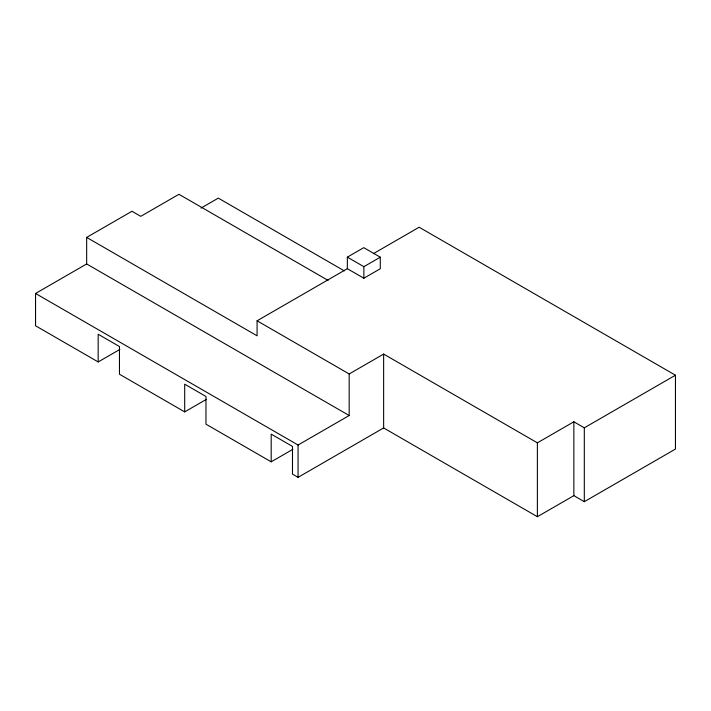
<?xml version="1.0" encoding="UTF-8"?>
<svg xmlns="http://www.w3.org/2000/svg" width="711" height="711" viewBox="0 0 711 711"><rect width="100%" height="100%" fill="white"/><g stroke="black" fill="none" stroke-linecap="round" stroke-linejoin="round"><path stroke-width="1.07" d="M86.662 237.412L257.08 335.805L257.08 320.794L349.181 373.968L349.181 415.517L86.662 263.959L86.662 237.412L131.953 211.256L140.76 216.34L178.95 194.29L328.064 280.383M119.883 349.412L98.18 361.943L35.55 325.78L35.55 293.465L86.662 263.959M201.026 208.092L218.295 198.12L344.32 270.882M347.341 268.687L347.341 257.142L363.765 247.659L380.287 257.204L380.287 268.749L363.863 278.223L347.341 268.687L257.08 320.794M373.311 253.694L419.152 227.227L675.45 375.204L675.45 449.068L584.309 501.69L573.857 495.656L537.383 516.71L383.638 427.942L298.069 477.348L292.479 474.113L292.479 446.419L271.193 434.128L271.193 461.83L292.896 449.299M347.341 257.142L363.863 266.678L380.287 257.204M98.18 361.943L98.18 334.241L119.466 346.533L119.466 374.226L184.691 411.882L206.394 399.351M349.181 373.968L383.638 354.078L537.383 442.837L573.857 421.783L584.309 427.818L675.45 375.204M35.55 293.465L298.069 445.024L349.181 415.517M271.193 461.83L205.968 424.174L205.968 396.471L184.691 384.18L184.691 411.882M584.309 427.818L584.309 501.69M573.857 421.783L573.857 495.656M537.383 442.837L537.383 516.71M383.638 354.078L383.638 427.942M363.863 266.678L363.863 278.223M298.069 445.024L298.069 477.348"/></g></svg>
